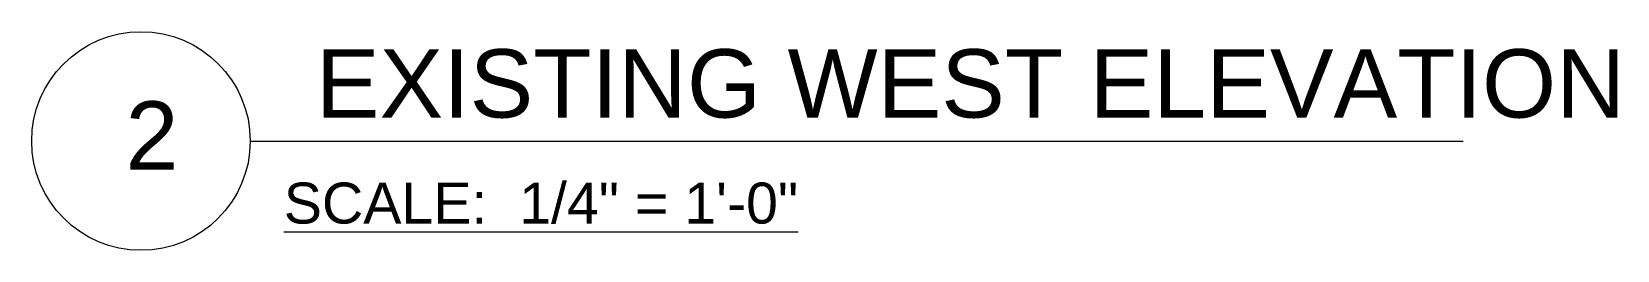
# Model space of a CAD drawing. Header units: inches. Extents: x 1543 to 43489, y -26 to 5775.
# Drawn here: x 8290.6 to 8580.8, y 1359.1 to 1399.1 of the extents above; entities that cross this region are included whole.
import ezdxf

# ---------------------------------------------------------------- set-up
doc = ezdxf.new("R2010")
doc.units = ezdxf.units.IN
doc.header["$LTSCALE"] = 0.5
doc.header["$MEASUREMENT"] = 0
doc.layers.add('S-Text', color=3, linetype='Continuous', lineweight=0)
doc.styles.add('ARIAL', font='arial.ttf')

msp = doc.modelspace()

# ---------------------------------------------------------------- linework, layer by layer
at = {"layer": 'S-Text'}
msp.add_line((8330.57, 1379.1), (8552.59, 1379.1), dxfattribs=at)
msp.add_circle((8310.57, 1379.1), 20, dxfattribs=at)

# ---------------------------------------------------------------- texts
at = {"layer": 'S-Text', "attachment_point": 1, "style": 'ARIAL'}
for s, width, insert, char_height in [('EXISTING WEST ELEVATION', 352.8487, (8342.59, 1395.89), 12.5), ('2', 352.8487, (8307.73, 1386.36), 12.5), ('\\A1;{\\LSCALE:  1/4" = 1\'-0"}', 247.2622, (8336.71, 1371.49), 7.5)]:
    msp.add_mtext_dynamic_manual_height_columns(s, width=width, gutter_width=5, heights=[0], dxfattribs=dict(at, insert=insert, char_height=char_height))

doc.saveas('drawing.dxf')
